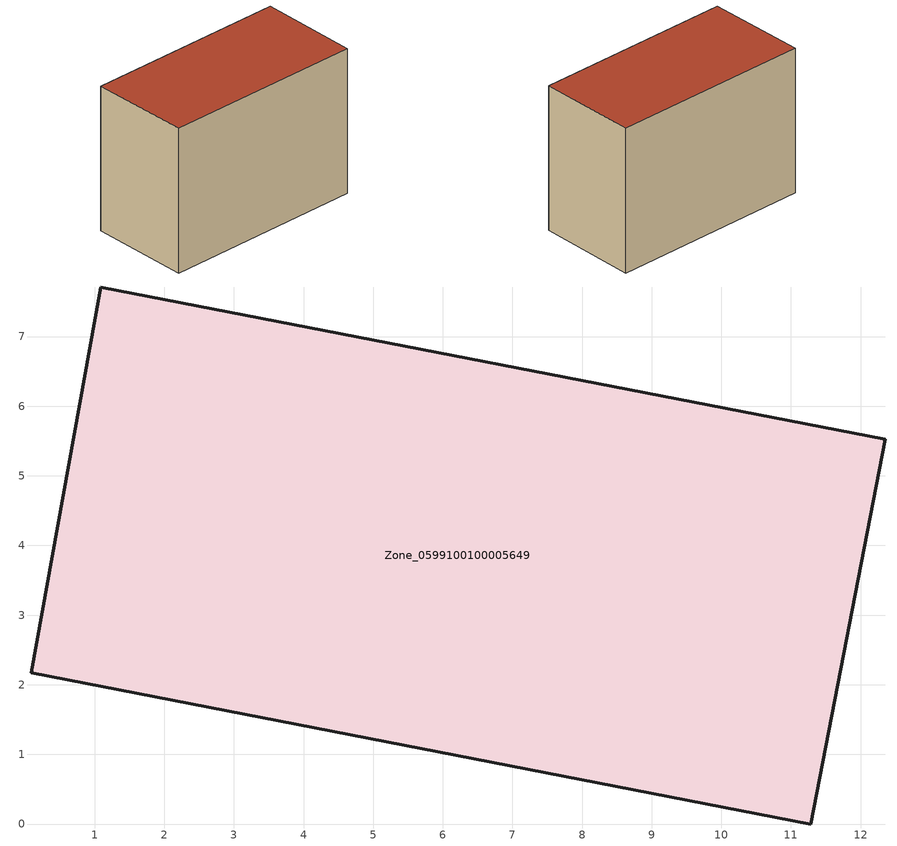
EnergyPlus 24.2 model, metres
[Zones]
Zone_0599100100005649
 floor ground (C_G): 0.09,2.17 1.09,7.71 12.35,5.53 11.28,0 z0
 wall outside (C_F): 0.09,2.17 11.28,0 12.35,5.53 1.09,7.71 0.09,2.17 z0:8.4
 roof outside (C_R): 1.09,7.71 0.09,2.17 11.28,0 12.35,5.53 z8.4
[BUILDING]
Pand.0599100100005649: North Axis=0; Terrain=City; Loads Convergence Tolerance Value=0.04; Temperature Convergence Tolerance Value=0.4; Solar Distribution=FullExterior; Maximum Number of Warmup Days=25; Minimum Number of Warmup Days=1
[Site:Location]
Rotterdam.The.Hague.AP_ZH_NLD Design_Conditions: Latitude=51.96; Longitude=4.45; Time Zone=1; Elevation=-4.5
[SITE:GROUNDTEMPERATURE:BUILDINGSURFACE]
18, 18, 18, 18, 18, 18, 18, 18, 18, 18, 18, 18
[MATERIAL] Thermal Absorptance=0.9; Solar Absorptance=0.7; Visible Absorptance=0.7
Name | Roughness | Thickness | Conductivity | Density | Specific Heat
G.TI.2006-2014 | MediumSmooth | 0.15 | 0.06 | 540 | 1210
F.TI.2006-2014 | Rough | 0.3 | 0.12 | 1920 | 840
R.TI.2006-2014 | MediumRough | 0.2 | 0.08 | 1500 | 1000
[CONSTRUCTION]
C_G: G.TI.2006-2014
C_F: F.TI.2006-2014
C_R: R.TI.2006-2014
[ZONE]
Zone_0599100100005649: Type=1; Multiplier=1; Ceiling Height=Autocalculate; Volume=Autocalculate; Floor Area=autocalculate; Part of Total Floor Area=Yes
[ZONEINFILTRATION:DESIGNFLOWRATE]
Infil_Zone_0599100100005649: Zone or ZoneList or Space or SpaceList=Zone_0599100100005649; Schedule=AlwaysOn; Design Flow Rate Calculation Method=Flow/Area; Flow Rate per Floor Area=0.0015; Constant Term Coefficient=1; Temperature Term Coefficient=0; Velocity Term Coefficient=0; Velocity Squared Term Coefficient=0
[HVACTEMPLATE:ZONE:IDEALLOADSAIRSYSTEM]
Zone_0599100100005649: Maximum Heating Supply Air Temperature=50; Minimum Cooling Supply Air Temperature=13; Maximum Heating Supply Air Humidity Ratio=0.0156; Minimum Cooling Supply Air Humidity Ratio=0.0077; Heating Limit=NoLimit; Cooling Limit=NoLimit; Dehumidification Control Type=ConstantSensibleHeatRatio; Cooling Sensible Heat Ratio=0.7; Dehumidification Setpoint=60; Humidification Control Type=None; Humidification Setpoint=30; Outdoor Air Method=None; Outdoor Air Flow Rate per Person=0.00944; Outdoor Air Flow Rate per Zone Floor Area=0; Outdoor Air Flow Rate per Zone=0; Demand Controlled Ventilation Type=None; Outdoor Air Economizer Type=NoEconomizer; Heat Recovery Type=None; Sensible Heat Recovery Effectiveness=0.7; Latent Heat Recovery Effectiveness=0.65
[ZONECONTROL:THERMOSTAT]
ThermostatControl_Zone_0599100100005649: Zone or ZoneList=Zone_0599100100005649; Control Type Schedule=DualSetpointControlType; Control 1=Thermostat_Zone_0599100100005649; Temperature Difference Between Cutout And Setpoint=0
[THERMOSTATSETPOINT:DUALSETPOINT]
Thermostat_Zone_0599100100005649: Heating Setpoint Temperature Schedule=HeatingSetpoint_Zone_0599100100005649; Cooling Setpoint Temperature Schedule=CoolingSetpoint_Zone_0599100100005649
[SCHEDULE:COMPACT]
HeatingSetpoint_Zone_0599100100005649: Through: 12/31, For: AllDays, Until: 24:00, 21
CoolingSetpoint_Zone_0599100100005649: Through: 12/31, For: AllDays, Until: 24:00, 24
DualSetpointControlType: Through: 12/31, For: AllDays, Until: 24:00, 4
AlwaysOn: Through: 12/31, For: AllDays, Until: 24:00, 1
